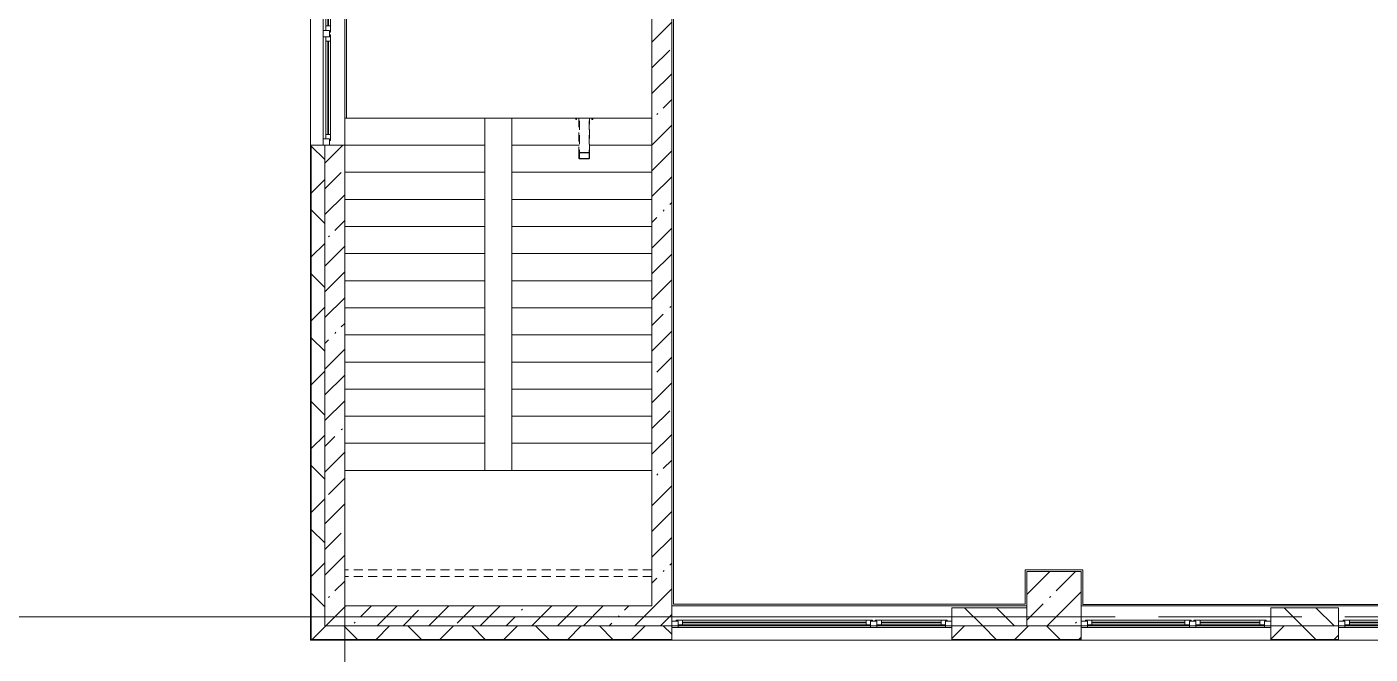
# Model space of a CAD drawing. Header units: millimetres. Extents: x 35111 to 235598, y -8553 to 29000.
# Drawn here: x 105179 to 120048, y -414 to 6530 of the extents above; entities that cross this region are included whole.
import ezdxf

# ---------------------------------------------------------------- set-up
doc = ezdxf.new("R2010")
doc.units = ezdxf.units.MM
doc.linetypes.add('200_ШТРИХ__ш1_п0_6_', pattern=[160, 100, -60])
doc.linetypes.add('Осевая', pattern=[3175, 635, -476.25, 1587.5, -476.25])
for name, color, linetype, lineweight in [('A-DETL-MBND-1', 7, '200_ШТРИХ__ш1_п0_6_', 9), ('A-GLAZ-2', 7, 'Continuous', 5), ('A-WALL', 7, 'Continuous', 9), ('A-WALL-2', 7, 'Continuous', 5), ('I-WALL-3', 7, 'Continuous', 5), ('S-COLS-1', 7, 'Continuous', 5), ('S-STRS-3', 7, 'Continuous', 5), ('Оси', 7, 'Continuous', 9), ('Оси-2', 7, 'Осевая', 9)]:
    doc.layers.add(name, color=color, linetype=linetype, lineweight=lineweight)
doc.layers.add('A-FLOR-2', color=7, linetype='Continuous', lineweight=5, true_color=0xaaaaaa)
pattern_1 = [(45, (108587.53, 0), (-353.5534, 353.5534), []), (135, (108587.53, 0), (-353.5534, -353.5534), [])]
pattern_2 = [(45, (108587.53, 0), (-285.123, 285.123), []), (45, (108872.65, 0), (-285.123, 285.123), [504.031, -100.806, 16.764, -84.042])]

# ---------------------------------------------------------------- blocks, each defined once
blk = doc.blocks.new('120_Окно_СКБ_2Ст - 120_Окно_СКБ_2Ст 3100х2500 _мал_ створка слева-2_-22446420-3_9_2_птичка')
at = {"layer": 'A-GLAZ-2'}
for p, q in [((-1550, -127), (-1550, -57)), ((-1550, -57), (-1480, -57)), ((1550, -57), (-1550, -57)), ((-1480, -127), (-1550, -127)), ((-1550, -127), (-1500, -127)), ((-1480, -127), (-1500, -127)), ((-1500, -127), (-1500, -137)), ((-1500, -137), (-700, -137)), ((-700, -137), (-1500, -137)), ((-1480, -57), (-1480, -127)), ((-720, -87), (-1480, -87)), ((-1480, -87), (-1480, -127)), ((-1430, -137), (-1430, -87)), ((-1430, -107), (-770, -107)), ((-770, -117), (-1430, -117)), ((-770, -137), (-770, -87)), ((-720, -127), (-720, -57)), ((-720, -57), (-650, -57)), ((-720, -127), (-720, -87)), ((-650, -127), (-720, -127)), ((-700, -127), (-720, -127)), ((-700, -127), (-670, -127)), ((-700, -137), (-700, -127)), ((-650, -127), (-670, -127)), ((-670, -127), (-670, -137)), ((-670, -137), (1500, -137)), ((1500, -137), (-670, -137)), ((-650, -57), (-650, -127)), ((1480, -87), (-650, -87)), ((-650, -87), (-650, -127)), ((-600, -137), (-600, -87)), ((-600, -107), (1430, -107)), ((1430, -117), (-600, -117)), ((1430, -137), (1430, -87)), ((1480, -127), (1480, -57)), ((1480, -57), (1550, -57)), ((1480, -127), (1480, -87)), ((1550, -127), (1480, -127)), ((1500, -127), (1480, -127)), ((1500, -127), (1550, -127)), ((1500, -137), (1500, -127)), ((1550, -57), (1550, -127))]:
    blk.add_line(p, q, dxfattribs=at)
blk = doc.blocks.new('120_Окно_СКБ_2Ст - 120_Окно_СКБ_2Ст 2100х2500 _мал створка СЛЕВА_-22446485-3_9_2_птичка')
at = {"layer": 'A-GLAZ-2'}
for p, q in [((-1050, -127), (-1050, -57)), ((-1050, -57), (-980, -57)), ((1050, -57), (-1050, -57)), ((-980, -127), (-1050, -127)), ((-1050, -127), (-1000, -127)), ((-980, -127), (-1000, -127)), ((-1000, -127), (-1000, -137)), ((-1000, -137), (-200, -137)), ((-200, -137), (-1000, -137)), ((-980, -57), (-980, -127)), ((-220, -87), (-980, -87)), ((-980, -87), (-980, -127)), ((-930, -137), (-930, -87)), ((-930, -107), (-270, -107)), ((-270, -117), (-930, -117)), ((-270, -137), (-270, -87)), ((-220, -127), (-220, -57)), ((-220, -57), (-150, -57)), ((-220, -127), (-220, -87)), ((-150, -127), (-220, -127)), ((-200, -127), (-220, -127)), ((-200, -127), (-170, -127)), ((-200, -137), (-200, -127)), ((-150, -127), (-170, -127)), ((-170, -127), (-170, -137)), ((-170, -137), (1000, -137)), ((1000, -137), (-170, -137)), ((-150, -57), (-150, -127)), ((980, -87), (-150, -87)), ((-150, -87), (-150, -127)), ((-100, -137), (-100, -87)), ((-100, -107), (930, -107)), ((930, -117), (-100, -117)), ((930, -137), (930, -87)), ((980, -127), (980, -57)), ((980, -57), (1050, -57)), ((980, -127), (980, -87)), ((1050, -127), (980, -127)), ((1000, -127), (980, -127)), ((1000, -127), (1050, -127)), ((1000, -137), (1000, -127)), ((1050, -57), (1050, -127))]:
    blk.add_line(p, q, dxfattribs=at)
blk = doc.blocks.new('120_Окно_СКБ_1Ст - 120_Окно_СКБ_1Ст 900х2500_h_-22445987-3_9_2_птичка')
at = {"layer": 'A-GLAZ-2'}
for p, q in [((-450, -127), (-450, -57)), ((-450, -57), (-380, -57)), ((450, -57), (-450, -57)), ((-380, -127), (-450, -127)), ((-450, -127), (-400, -127)), ((-380, -127), (-400, -127)), ((-400, -127), (-400, -137)), ((-400, -137), (400, -137)), ((400, -137), (-400, -137)), ((-380, -57), (-380, -127)), ((380, -87), (-380, -87)), ((-380, -87), (-380, -127)), ((-330, -137), (-330, -87)), ((-330, -107), (330, -107)), ((330, -117), (-330, -117)), ((330, -137), (330, -87)), ((380, -127), (380, -57)), ((380, -57), (450, -57)), ((380, -127), (380, -87)), ((450, -127), (380, -127)), ((400, -127), (380, -127)), ((400, -127), (450, -127)), ((400, -137), (400, -127)), ((450, -57), (450, -127))]:
    blk.add_line(p, q, dxfattribs=at)
blk = doc.blocks.new('120_Окно_СКБ_2Ст - 120_Окно_СКБ_2Ст 2100х2400 _мал створка справа_-22446225-3_9_2_птичка')
at = {"layer": 'A-GLAZ-2'}
for p, q in [((-1050, -127), (-1050, -57)), ((-1050, -57), (-980, -57)), ((1050, -57), (-1050, -57)), ((-980, -127), (-1050, -127)), ((-1050, -127), (-1000, -127)), ((-980, -127), (-1000, -127)), ((-1000, -127), (-1000, -137)), ((-1000, -137), (170, -137)), ((170, -137), (-1000, -137)), ((-980, -57), (-980, -127)), ((150, -87), (-980, -87)), ((-980, -87), (-980, -127)), ((-930, -137), (-930, -87)), ((-930, -107), (100, -107)), ((100, -117), (-930, -117)), ((100, -137), (100, -87)), ((150, -127), (150, -57)), ((150, -57), (220, -57)), ((150, -127), (150, -87)), ((220, -127), (150, -127)), ((170, -127), (150, -127)), ((170, -127), (200, -127)), ((170, -137), (170, -127)), ((220, -127), (200, -127)), ((200, -127), (200, -137)), ((200, -137), (1000, -137)), ((1000, -137), (200, -137)), ((220, -57), (220, -127)), ((980, -87), (220, -87)), ((220, -87), (220, -127)), ((270, -137), (270, -87)), ((270, -107), (930, -107)), ((930, -117), (270, -117)), ((930, -137), (930, -87)), ((980, -127), (980, -57)), ((980, -57), (1050, -57)), ((980, -127), (980, -87)), ((1050, -127), (980, -127)), ((1000, -127), (980, -127)), ((1000, -127), (1050, -127)), ((1000, -137), (1000, -127)), ((1050, -57), (1050, -127))]:
    blk.add_line(p, q, dxfattribs=at)
blk = doc.blocks.new('Анкер клиновой - Анкер клиновой МКТ В 10-10-16_85-22193208-3_9_2_птичка')
at = {"layer": 'A-DETL-MBND-1'}
for p, q in [((122191, 13788), (122191, 13784)), ((122207, 13788), (122191, 13788)), ((122191, 13788), (122207, 13788)), ((122194, 13798), (122194, 13784)), ((122204, 13798), (122194, 13798)), ((122194, 13798), (122204, 13798)), ((122204, 13784), (122204, 13798)), ((122207, 13784), (122207, 13788))]:
    blk.add_line(p, q, dxfattribs=at)
blk = doc.blocks.new('ОМ_Труба_ГОСТ 8639-82 - ОМ_Труба_ГОСТ 8639-82-V290-3_9_2_птичка')
at = {"layer": 'A-DETL-MBND-1'}
for p, q in [((2701, 5520), (2701, 5133)), ((2707, 5070), (2707, 5520)), ((2815, 5070), (2815, 5520)), ((2821, 5133), (2821, 5520)), ((2701, 5075), (2701, 5133)), ((2707, 5133), (2707, 5075)), ((2710, 5138), (2812, 5138)), ((2812, 5135), (2710, 5135)), ((2710, 5073), (2812, 5073)), ((2812, 5070), (2710, 5070)), ((2815, 5075), (2815, 5133)), ((2821, 5133), (2821, 5075))]:
    blk.add_line(p, q, dxfattribs=at)
at = {"layer": 'A-DETL-MBND-1', "flags": 128}
for points in [[(2701, 5133), (2701, 5134), (2702, 5135), (2703, 5136), (2704, 5137), (2706, 5137), (2708, 5138), (2710, 5138)], [(2710, 5070), (2708, 5070), (2706, 5070), (2704, 5071), (2703, 5072), (2702, 5073), (2701, 5074), (2701, 5075)], [(2710, 5135), (2709, 5135), (2708, 5134), (2708, 5134), (2707, 5134), (2707, 5134), (2707, 5133), (2707, 5133)], [(2707, 5075), (2707, 5074), (2707, 5074), (2707, 5074), (2708, 5073), (2708, 5073), (2709, 5073), (2710, 5073)], [(2812, 5138), (2814, 5138), (2816, 5137), (2817, 5137), (2819, 5136), (2820, 5135), (2820, 5134), (2821, 5133)], [(2815, 5133), (2815, 5133), (2814, 5134), (2814, 5134), (2814, 5134), (2813, 5134), (2812, 5135), (2812, 5135)], [(2821, 5075), (2820, 5074), (2820, 5073), (2819, 5072), (2817, 5071), (2816, 5070), (2814, 5070), (2812, 5070)], [(2812, 5073), (2812, 5073), (2813, 5073), (2814, 5073), (2814, 5074), (2814, 5074), (2815, 5074), (2815, 5075)]]:
    blk.add_lwpolyline(points, dxfattribs=at)
blk = doc.blocks.new('Зашивка приборов отопления37 - Зашивка приборов отопления-33325027-3_9_2_птичка')
at = {"layer": 'A-DETL-MBND-1'}
for p, q in [((121055, 18487), (124455, 18487)), ((121055, 18412), (124455, 18412))]:
    blk.add_line(p, q, dxfattribs=at)

msp = doc.modelspace()

# ---------------------------------------------------------------- hatches: boundary and pattern name
at = {"layer": 'A-WALL-2'}
h = msp.add_hatch(dxfattribs=at)
h.set_pattern_fill('FP_105', color=256, style=0, pattern_type=2)
h.set_pattern_definition(pattern_1)
h.paths.add_polyline_path([(108327.5, -100), (108477.5, -100), (108477.5, 5220), (108327.5, 5220), (108327.5, 1965.8)])
h.paths.add_polyline_path([(108327.5, 7320), (108477.5, 7320), (108477.5, 8520), (108327.5, 8520), (108327.5, 7750.3)])
h.paths.add_polyline_path([(108477.5, 10820), (108477.5, 12220), (108327.5, 12220), (108327.5, 10820)])
h.paths.add_polyline_path([(108477.5, 13120), (108477.5, 15073), (108327.5, 15073), (108327.5, 13120)])
h = msp.add_hatch(dxfattribs=at)
h.set_pattern_fill('FP_103', color=256, style=0, pattern_type=2)
h.set_pattern_definition([(135, (108587.53, 0), (-176.7767, -176.7767), [])])
h.paths.add_polyline_path([(140697.5, -100), (140697.5, 100), (139470.4, 100), (139470.4, -100), (140286.9, -100)])
h.paths.add_polyline_path([(146577.5, -100), (146577.5, 100), (146010.5, 100), (146010.5, -100)])
h.paths.add_polyline_path([(138422.5, -100), (138570.4, -100), (138570.4, 100), (138397.3, 100), (138397.3, -100)])
h.paths.add_polyline_path([(144947.9, -100), (145110.5, -100), (145110.5, 100), (144557.5, 100), (144557.5, -100)])
h.paths.add_polyline_path([(142197.5, -100), (142457.5, -100), (142457.5, 100), (142197.5, 100), (142197.5, 39.5)])
h.paths.add_polyline_path([(127947.5, -100), (129297.5, -100), (129297.5, 100), (127947.5, 100)])
h.paths.add_polyline_path([(125371.6, -100), (125847.5, -100), (125847.5, 100), (125097.5, 100), (125097.5, -100)])
h.paths.add_polyline_path([(133761.5, -100), (134147.5, -100), (134147.5, 100), (133397.5, 100), (133397.5, -100)])
h.paths.add_polyline_path([(131297.5, -100), (131297.5, 100), (131097.5, 100), (131097.5, -100)])
h.paths.add_polyline_path([(134997.3, -100), (134997.3, 100), (134747.5, 100), (134747.5, -100)])
h.paths.add_polyline_path([(124197.5, -100), (124197.5, 100), (123447.5, 100), (123447.5, -100)])
h.paths.add_polyline_path([(130197.5, -100), (130497.5, -100), (130497.5, 100), (130197.5, 100)])
h.paths.add_polyline_path([(119697.5, -100), (119697.5, 100), (118947.3, 100), (118947.3, -100)])
h.paths.add_polyline_path([(120597.5, -100), (120747.5, -100), (120747.5, 100), (120597.5, 100)])
h.paths.add_polyline_path([(116247.5, -100), (116247.5, 100), (115417.5, 100), (115417.5, -100), (116049.6, -100)])
h = msp.add_hatch(dxfattribs=at)
h.set_pattern_fill('FP_105', color=256, style=0, pattern_type=2)
h.set_pattern_definition(pattern_1)
h.paths.add_polyline_path([(142151.3, -250), (142457.5, -250), (142457.5, -100), (141597.5, -100), (141597.5, -250)])
h.paths.add_polyline_path([(146897.6, -250), (146897.6, -100), (146010.5, -100), (146010.5, -250), (146812.3, -250)])
h.paths.add_polyline_path([(138570.4, -250), (138570.4, -100), (137797.3, -100), (137797.3, -250), (138422.5, -250)])
h.paths.add_polyline_path([(139470.4, -250), (140697.5, -250), (140697.5, -100), (139470.4, -100)])
h.paths.add_polyline_path([(144947.9, -250), (145110.5, -250), (145110.5, -100), (144557.5, -100), (144557.5, -250)])
h.paths.add_polyline_path([(134693.7, -250), (134997.3, -250), (134997.3, -100), (133397.5, -100), (133397.5, -250), (133761.5, -250)])
h.paths.add_polyline_path([(129297.5, -250), (129297.5, -100), (127947.5, -100), (127947.5, -250), (128168.3, -250)])
h.paths.add_polyline_path([(130197.5, -250), (131297.5, -250), (131297.5, -100), (130197.5, -100)])
h.paths.add_polyline_path([(123447.5, -250), (124197.5, -250), (124197.5, -100), (123447.5, -100)])
h.paths.add_polyline_path([(125097.5, -250), (125847.5, -250), (125847.5, -100), (125097.5, -100)])
h.paths.add_polyline_path([(121347.5, -250), (121347.5, -100), (120597.5, -100), (120597.5, -250), (120710.6, -250)])
h.paths.add_polyline_path([(115417.5, -250), (116847.3, -250), (116847.3, -100), (115417.5, -100)])
h.paths.add_polyline_path([(118947.3, -250), (119697.5, -250), (119697.5, -100), (118947.3, -100)])
h.paths.add_polyline_path([(112317.5, -250), (112317.5, -100), (108327.5, -100), (108327.5, -250), (111388.6, -250)])
at = {"layer": 'I-WALL-3'}
h = msp.add_hatch(dxfattribs=at)
h.set_pattern_fill('FP_101', color=256, style=0, pattern_type=2)
h.set_pattern_definition(pattern_2)
h.paths.add_polyline_path([(108477.5, -100), (108697.5, -100), (108697.5, 5220), (108477.5, 5220), (108477.5, 1965.8)])
h.paths.add_polyline_path([(108697.5, 7320), (108697.5, 7900), (108477.5, 7900), (108477.5, 7320)])
h = msp.add_hatch(dxfattribs=at)
h.set_pattern_fill('FP_101', color=256, style=0, pattern_type=2)
h.set_pattern_definition(pattern_2)
h.paths.add_polyline_path([(112317.5, -100), (112317.5, 7900), (112097.5, 7900), (112097.5, -100)])
h = msp.add_hatch(dxfattribs=at)
h.set_pattern_fill('FP_101', color=256, style=0, pattern_type=2)
h.set_pattern_definition(pattern_2)
h.paths.add_polyline_path([(108697.5, -100), (112097.5, -100), (112097.5, 120), (108697.5, 120)])
at = {"layer": 'S-COLS-1'}
h = msp.add_hatch(dxfattribs=at)
h.set_pattern_fill('FP_101', color=256, style=0, pattern_type=2)
h.set_pattern_definition(pattern_2)
h.paths.add_polyline_path([(116847.5, -100), (116847.5, 500), (116247.5, 500), (116247.5, -100)])

# ---------------------------------------------------------------- linework, layer by layer
at = {"layer": 'A-FLOR-2'}
for p, q in [((108717.5, 7659), (108717.5, 5520)), ((112337.5, 7680), (112337.5, 140.5)), ((108697.5, 5520), (112097.5, 5520)), ((116227.5, 140.5), (116227.5, 520.5)), ((116227.5, 520.5), (116867.5, 520.5)), ((116867.5, 520.5), (116867.5, 135.5)), ((112337.5, 140.5), (116227.5, 140.5)), ((116867.5, 135.5), (120732.5, 135.5))]:
    msp.add_line(p, q, dxfattribs=at)
at = {"layer": 'A-WALL'}
for p, q in [((108324.5, 5220), (108324.5, -253)), ((108327.5, 5220), (108327.5, -250)), ((108477.5, -100), (108477.5, 5220)), ((115417.5, -100), (116247.5, -100)), ((118947.3, -100), (119697.5, -100)), ((108324.5, -253), (112317.5, -253)), ((108327.5, -250), (112317.5, -250)), ((115417.5, -250), (116847.3, -250)), ((115417.5, -253), (116847.3, -253)), ((118947.3, -250), (119697.5, -250)), ((118947.3, -253), (119697.5, -253))]:
    msp.add_line(p, q, dxfattribs=at)
at = {"layer": 'A-WALL-2'}
for p, q in [((108319.5, 14772.9), (108319.5, -258)), ((108477.5, 5220), (108319.5, 5220)), ((116247.5, 100), (115417.5, 100)), ((115417.5, 100), (115417.5, -258)), ((116247.5, -100), (116247.5, 100)), ((119697.5, 100), (118947.3, 100)), ((118947.3, 100), (118947.3, -258)), ((119697.5, -258), (119697.5, 100)), ((115417.5, -100), (108477.5, -100)), ((112317.5, -258), (112317.5, -100)), ((116847.3, -100), (116247.5, -100)), ((116847.3, -258), (116847.3, -100)), ((116847.5, -100), (118947.3, -100)), ((119697.5, -100), (120597.5, -100)), ((123447.5, -258), (108319.5, -258))]:
    msp.add_line(p, q, dxfattribs=at)
at = {"layer": 'I-WALL-3'}
for p, q in [((108697.5, 120), (108697.5, 7680)), ((112097.5, 7680), (112097.5, 120)), ((112317.5, -100), (112317.5, 7700)), ((108697.5, 5220), (108477.5, 5220)), ((112097.5, 120), (108697.5, 120)), ((112317.5, 120), (116247.5, 120)), ((116847.5, 120), (120747.5, 120))]:
    msp.add_line(p, q, dxfattribs=at)
at = {"layer": 'S-COLS-1'}
for p, q in [((116847.5, 500), (116247.5, 500)), ((116247.5, 500), (116247.5, 100)), ((116847.5, -100), (116847.5, 500)), ((116247.5, 100), (116247.5, -100)), ((116247.5, -100), (116847.5, -100))]:
    msp.add_line(p, q, dxfattribs=at)
at = {"layer": 'S-STRS-3'}
for p, q in [((108697.5, 5520), (110247.5, 5520)), ((110247.5, 5220), (110247.5, 5520)), ((110547.5, 5520), (110547.5, 5220)), ((108697.5, 5220), (110247.5, 5220)), ((108697.5, 5220), (110247.5, 5220)), ((110247.5, 4920), (110247.5, 5220)), ((110547.5, 5220), (110547.5, 4920)), ((111291.9, 5220), (110547.5, 5220)), ((111291.9, 5220), (110547.5, 5220)), ((112097.5, 5220), (111404.6, 5220)), ((112097.5, 5220), (111404.6, 5220)), ((108697.5, 4920), (110247.5, 4920)), ((108697.5, 4920), (110247.5, 4920)), ((110247.5, 4620), (110247.5, 4920)), ((110547.5, 4920), (110547.5, 4620)), ((112097.5, 4920), (110547.5, 4920)), ((112097.5, 4920), (110547.5, 4920)), ((108697.5, 4620), (110247.5, 4620)), ((108697.5, 4620), (110247.5, 4620)), ((110247.5, 4320), (110247.5, 4620)), ((110547.5, 4620), (110547.5, 4320)), ((112097.5, 4620), (110547.5, 4620)), ((112097.5, 4620), (110547.5, 4620)), ((108697.5, 4320), (110247.5, 4320)), ((108697.5, 4320), (110247.5, 4320)), ((110247.5, 4020), (110247.5, 4320)), ((110547.5, 4320), (110547.5, 4020)), ((112097.5, 4320), (110547.5, 4320)), ((112097.5, 4320), (110547.5, 4320)), ((108697.5, 4020), (110247.5, 4020)), ((108697.5, 4020), (110247.5, 4020)), ((110247.5, 3720), (110247.5, 4020)), ((110547.5, 4020), (110547.5, 3720)), ((112097.5, 4020), (110547.5, 4020)), ((112097.5, 4020), (110547.5, 4020)), ((108697.5, 3720), (110247.5, 3720)), ((108697.5, 3720), (110247.5, 3720)), ((110247.5, 3420), (110247.5, 3720)), ((110547.5, 3720), (110547.5, 3420)), ((112097.5, 3720), (110547.5, 3720)), ((112097.5, 3720), (110547.5, 3720)), ((108697.5, 3420), (110247.5, 3420)), ((108697.5, 3420), (110247.5, 3420)), ((110247.5, 3120), (110247.5, 3420)), ((110547.5, 3420), (110547.5, 3120)), ((112097.5, 3420), (110547.5, 3420)), ((112097.5, 3420), (110547.5, 3420)), ((108697.5, 3120), (110247.5, 3120)), ((108697.5, 3120), (110247.5, 3120)), ((110247.5, 2820), (110247.5, 3120)), ((110547.5, 3120), (110547.5, 2820)), ((112097.5, 3120), (110547.5, 3120)), ((112097.5, 3120), (110547.5, 3120)), ((108697.5, 2820), (110247.5, 2820)), ((108697.5, 2820), (110247.5, 2820)), ((110247.5, 2520), (110247.5, 2820)), ((110547.5, 2820), (110547.5, 2520)), ((112097.5, 2820), (110547.5, 2820)), ((112097.5, 2820), (110547.5, 2820)), ((108697.5, 2520), (110247.5, 2520)), ((108697.5, 2520), (110247.5, 2520)), ((110247.5, 2220), (110247.5, 2520)), ((110547.5, 2520), (110547.5, 2220)), ((112097.5, 2520), (110547.5, 2520)), ((112097.5, 2520), (110547.5, 2520)), ((108697.5, 2220), (110247.5, 2220)), ((108697.5, 2220), (110247.5, 2220)), ((110247.5, 1920), (110247.5, 2220)), ((110547.5, 2220), (110547.5, 1920)), ((112097.5, 2220), (110547.5, 2220)), ((112097.5, 2220), (110547.5, 2220)), ((108697.5, 1920), (110247.5, 1920)), ((108697.5, 1920), (110247.5, 1920)), ((110247.5, 1620), (110247.5, 1920)), ((110547.5, 1920), (110547.5, 1620)), ((112097.5, 1920), (110547.5, 1920)), ((112097.5, 1920), (110547.5, 1920)), ((108697.5, 1620), (110247.5, 1620)), ((108697.5, 1620), (110247.5, 1620)), ((110547.5, 1620), (110247.5, 1620)), ((112097.5, 1620), (110547.5, 1620)), ((112097.5, 1620), (110547.5, 1620))]:
    msp.add_line(p, q, dxfattribs=at)
at = {"layer": 'Оси'}
for p, q in [((108697.5, 5439), (108697.5, 15380)), ((108697.5, -4552.8), (108697.5, 5388.2)), ((104092, 0), (116592, 0))]:
    msp.add_line(p, q, dxfattribs=at)
at = {"layer": 'Оси-2'}
for p, q in [((108697.5, 5388.2), (108697.5, 5439)), ((116592, 0), (134847.5, 0))]:
    msp.add_line(p, q, dxfattribs=at)

# ---------------------------------------------------------------- block references
at = {"layer": 'A-DETL-MBND-1', "rotation": 180}
for name, p in [('Анкер клиновой - Анкер клиновой МКТ В 10-10-16_85-22193208-3_9_2_птичка', (233457.7, 19304)), ('Анкер клиновой - Анкер клиновой МКТ В 10-10-16_85-22193208-3_9_2_птичка', (233637.7, 19304)), ('Зашивка приборов отопления37 - Зашивка приборов отопления-33325027-3_9_2_птичка', (233152.5, 18932.5))]:
    msp.add_blockref(name, p, dxfattribs=at)
at = {"layer": 'A-DETL-MBND-1'}
msp.add_blockref('ОМ_Труба_ГОСТ 8639-82 - ОМ_Труба_ГОСТ 8639-82-V290-3_9_2_птичка', (108587.5, 0), dxfattribs=at)
at = {"layer": 'A-GLAZ-2'}
for name, p, rotation in [('120_Окно_СКБ_2Ст - 120_Окно_СКБ_2Ст 2100х2400 _мал створка справа_-22446225-3_9_2_птичка', (108402.5, 6270), 89.99999999999991), ('120_Окно_СКБ_2Ст - 120_Окно_СКБ_2Ст 3100х2500 _мал_ створка слева-2_-22446420-3_9_2_птичка', (113867.5, -175), 180), ('120_Окно_СКБ_2Ст - 120_Окно_СКБ_2Ст 2100х2500 _мал створка СЛЕВА_-22446485-3_9_2_птичка', (117897.3, -175), 180), ('120_Окно_СКБ_1Ст - 120_Окно_СКБ_1Ст 900х2500_h_-22445987-3_9_2_птичка', (120147.5, -175), 180)]:
    msp.add_blockref(name, p, dxfattribs=dict(at, rotation=rotation))

doc.saveas('drawing.dxf')
